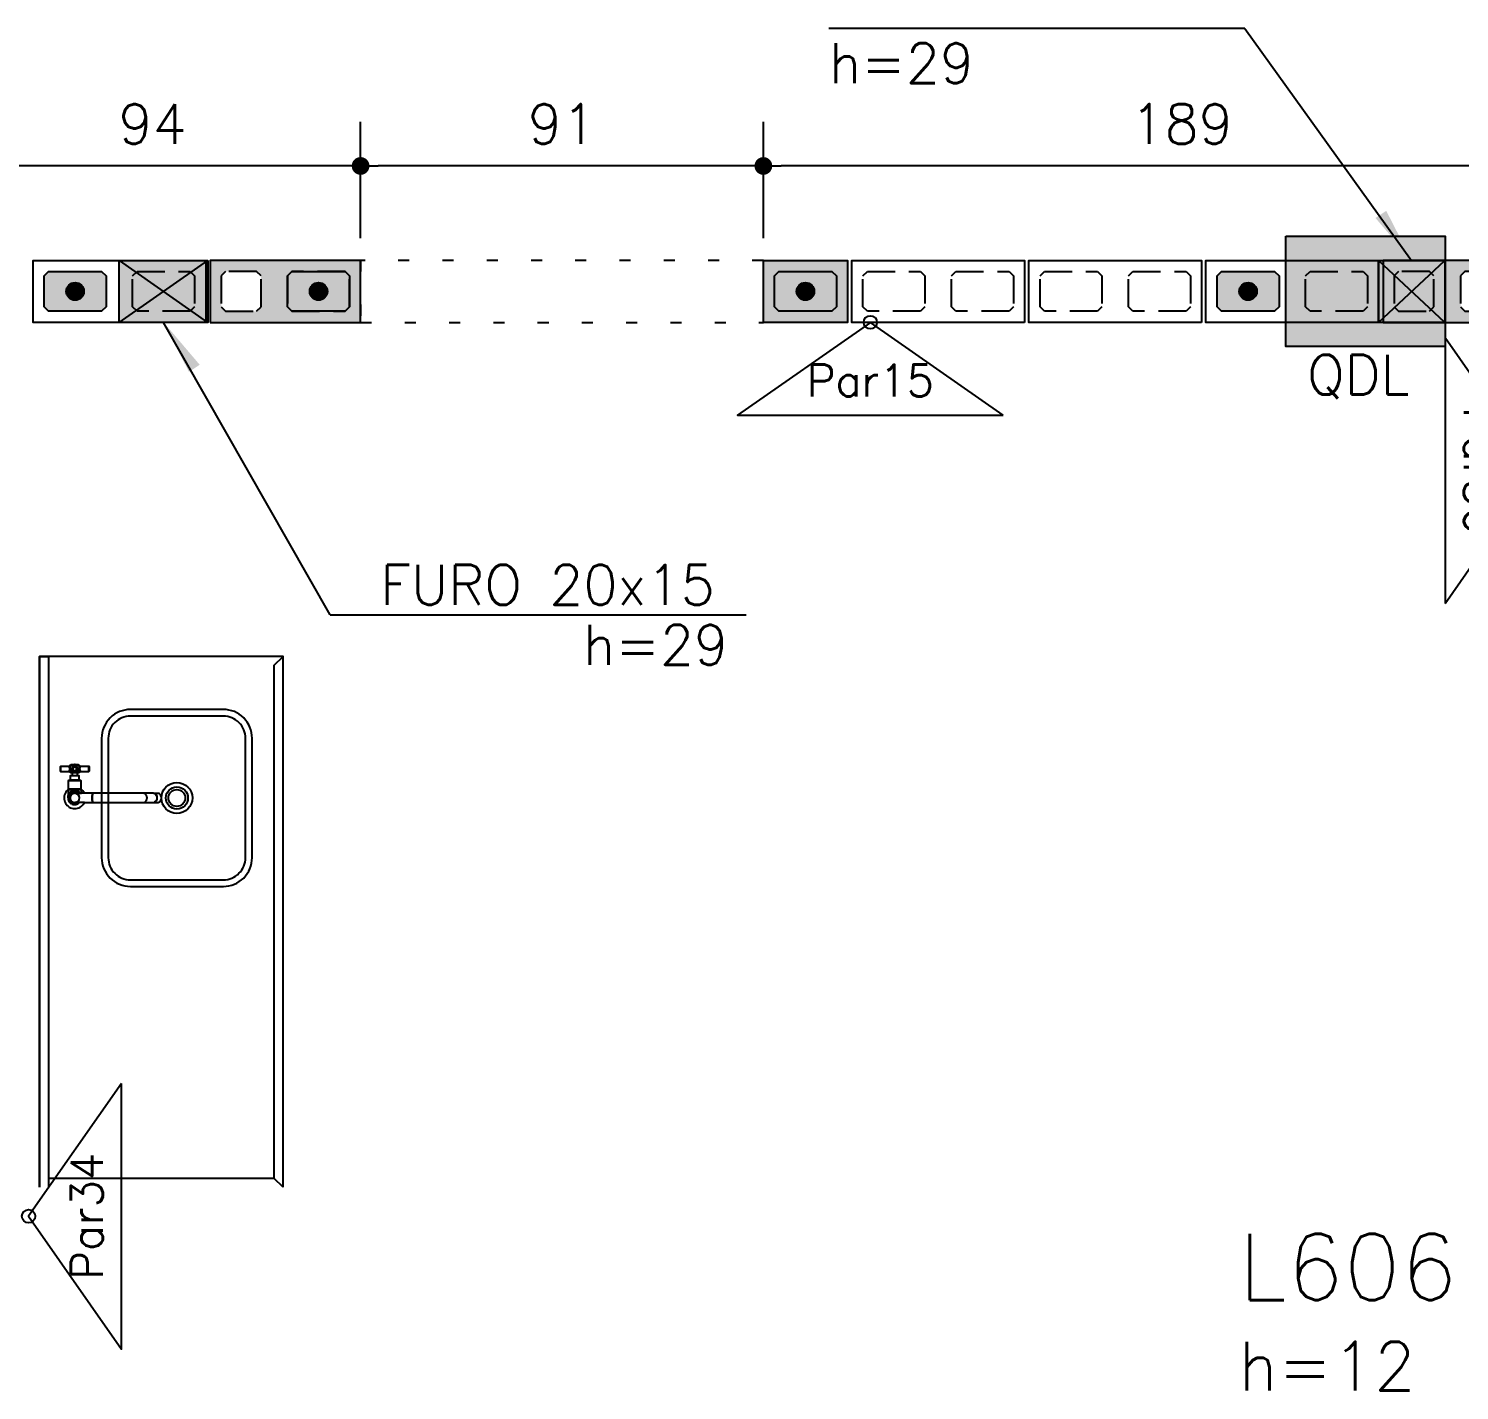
# Model space of a CAD drawing. Extents: x -14651 to 3496, y -4567 to 1191.
# Drawn here: x 1483.5 to 1806.8, y 80 to 387.8 of the extents above; entities that cross this region are included whole.
import ezdxf
from ezdxf.enums import TextEntityAlignment as Align

# ---------------------------------------------------------------- set-up
doc = ezdxf.new("R2010")
doc.units = 0
doc.header["$LTSCALE"] = 25
doc.linetypes.add('DASHED2', pattern=[0.375, 0.25, -0.125])
doc.linetypes.add('ESTILO_TQS_0002', pattern=[0.4, 0.1, -0.3])
for name, color, linetype in [('213', 252, 'Continuous'), ('241', 2, 'Continuous'), ('247', 50, 'Continuous'), ('248', 100, 'Continuous'), ('ABERTURAS', 53, 'Continuous'), ('ALVENARIA NÃO ESTRUTURAL', 242, 'Continuous'), ('Arranque', 14, 'Continuous'), ('COTA', 1, 'Continuous'), ('FERRO', 5, 'Continuous'), ('H2', 252, 'Continuous'), ('L-D', 2, 'Continuous'), ('L-N', 4, 'Continuous'), ('Linha_fina', 1, 'Continuous'), ('Pena_2', 2, 'Continuous'), ('PORTA', 3, 'ESTILO_TQS_0002'), ('PROJ', 252, 'Continuous'), ('T1', 2, 'Continuous'), ('TJANELA', 2, 'Continuous'), ('VIGA', 3, 'Continuous')]:
    doc.layers.add(name, color=color, linetype=linetype)
doc.styles.add('COTA', font='romans.shx')
doc.styles.get("Standard").update_dxf_attribs({"font": 'romans.shx'})
doc.styles.add('Texto1', font='romans.shx', dxfattribs={"height": 9})
doc.dimstyles.new('forma', dxfattribs={"dimscale": 5, "dimtxt": 1.8, "dimasz": 0.8, "dimexe": 2, "dimexo": 1, "dimgap": 1, "dimtad": 1, "dimdec": 1, "dimzin": 9, "dimtxsty": 'COTA', "dimblk1": 'DOT', "dimblk2": 'DOT', "dimsah": 1, "dimcen": 0, "dimdle": 1, "dimclrd": 256, "dimclre": 256, "dimclrt": 2, "dimadec": 0, "dimazin": 0, "dimtfac": 1, "dimtdec": 0, "dimtmove": 0, "dimatfit": 3, "dimfxl": 1, "dimtolj": 1, "dimtzin": 0, "dimarcsym": 0})

# ---------------------------------------------------------------- blocks, each defined once
blk = doc.blocks.new('P3515')
at = {"layer": '248'}
h = blk.add_hatch(color=100, dxfattribs=at)
h.paths.add_polyline_path([(17, 7), (-17, 7), (-17, -7), (17, -7)])
h.paths.add_polyline_path([(-5.5, -3.5), (-6.5, -4.5), (-13.5, -4.5), (-14.5, -3.5), (-14.5, 3.5), (-13.5, 4.5), (-6.5, 4.5), (-5.5, 3.5)], flags=16)
h.paths.add_polyline_path([(0.5, 3.5), (1.5, 4.5), (13.5, 4.5), (14.5, 3.5), (14.5, -3.5), (13.5, -4.5), (1.5, -4.5), (0.5, -3.5)], flags=16)
blk.add_lwpolyline([(-17, -7), (17, -7), (17, 7), (-17, 7), (-17, -7)])
at = {"color": 1, "linetype": 'DASHED2'}
for points in [[(-14.5, -3.5), (-13.5, -4.5), (-6.5, -4.5), (-5.5, -3.5), (-5.5, 3.5), (-6.5, 4.5), (-13.5, 4.5), (-14.5, 3.5), (-14.5, -3.5)], [(0.5, -3.5), (1.5, -4.5), (13.5, -4.5), (14.5, -3.5), (14.5, 3.5), (13.5, 4.5), (1.5, 4.5), (0.5, 3.5), (0.5, -3.5)]]:
    blk.add_lwpolyline(points, dxfattribs=at)
blk = doc.blocks.new('P4015', base_point=(5842102.11612, -8124149.02973))
blk.add_lwpolyline([(5842082.61612, -8124156.02973), (5842121.61612, -8124156.02973), (5842121.61612, -8124142.02973), (5842082.61612, -8124142.02973), (5842082.61612, -8124156.02973)])
at = {"color": 1, "linetype": 'DASHED2'}
for points in [[(5842085.11612, -8124152.52973), (5842086.11612, -8124153.52973), (5842098.11612, -8124153.52973), (5842099.11612, -8124152.52973), (5842099.11612, -8124145.52973), (5842098.11612, -8124144.52973), (5842086.11612, -8124144.52973), (5842085.11612, -8124145.52973), (5842085.11612, -8124152.52973)], [(5842105.11612, -8124152.52973), (5842106.11612, -8124153.52973), (5842118.11612, -8124153.52973), (5842119.11612, -8124152.52973), (5842119.11612, -8124145.52973), (5842118.11612, -8124144.52973), (5842106.11612, -8124144.52973), (5842105.11612, -8124145.52973), (5842105.11612, -8124152.52973)]]:
    blk.add_lwpolyline(points, dxfattribs=at)
blk = doc.blocks.new('P2015')
at = {"layer": '247'}
h = blk.add_hatch(color=50, dxfattribs=at)
h.paths.add_polyline_path([(9.5, 7), (-9.5, 7), (-9.5, -7), (9.5, -7)])
h.paths.add_polyline_path([(6, -4.5), (-6, -4.5), (-7, -3.5), (-7, 3.5), (-6, 4.5), (6, 4.5), (7, 3.5), (7, -3.5)], flags=16)
blk.add_lwpolyline([(-9.5, -7), (9.5, -7), (9.5, 7), (-9.5, 7), (-9.5, -7)])
at = {"color": 1, "linetype": 'DASHED2'}
blk.add_lwpolyline([(-7, -3.5), (-6, -4.5), (6, -4.5), (7, -3.5), (7, 3.5), (6, 4.5), (-6, 4.5), (-7, 3.5), (-7, -3.5)], dxfattribs=at)
blk = doc.blocks.new('GR-1409')
at = {"layer": '213'}
h = blk.add_hatch(color=256, dxfattribs=at)
h.paths.add_polyline_path([(-6, 4.5), (-7, 3.5), (-7, -3.5), (-6, -4.5), (6, -4.5), (7, -3.5), (7, 3.5), (6, 4.5)])
h.paths.add_polyline_path([(-2, 0, 1), (2, 0, 1)], flags=16)
at = {"layer": 'Arranque'}
blk.add_hatch(color=256, dxfattribs=at).paths.add_polyline_path([(-2, 0, 1), (2, 0, 1)])
at = {"layer": '213'}
blk.add_lwpolyline([(-7, 3.5), (-6, 4.5), (6, 4.5), (7, 3.5), (7, -3.5), (6, -4.5), (-6, -4.5), (-7, -3.5), (-7, 3.5)], dxfattribs=at)
at = {"layer": 'FERRO', "linetype": 'Continuous'}
blk.add_circle((0, 0), 2, dxfattribs=at)
blk = doc.blocks.new('A$C8e916747')
at = {"layer": 'PROJ'}
for p, q in [((1655.54, -968.55), (1655.54, -969.65)), ((1659.92, -968.4), (1657.57, -968.4)), ((1657.59, -969.7), (1658.52, -969.7)), ((1659.6, -968.2), (1657.89, -968.2)), ((1658.97, -969.7), (1659.9, -969.7)), ((1661.95, -969.65), (1661.95, -968.55)), ((1660.22, -971.79), (1657.27, -971.79)), ((1657.74, -971.59), (1659.75, -971.59)), ((1659.1, -971.65), (1658.81, -971.65)), ((1660.25, -973.79), (1657.24, -973.79)), ((1657.24, -973.79), (1657.24, -975.59)), ((1657.24, -975.59), (1657.24, -975.59)), ((1657.54, -973.69), (1657.54, -973.79)), ((1658.75, -974.59), (1658.77, -974.59)), ((1658.77, -974.59), (1658.82, -974.6)), ((1659.95, -973.79), (1659.95, -973.69)), ((1660.25, -974.59), (1660.25, -973.79)), ((1658.78, -976.69), (1658.75, -976.69)), ((1658.82, -976.69), (1658.78, -976.69))]:
    blk.add_line(p, q, dxfattribs=at)
for points in [[(1705.81, -1063.65), (1705.81, -943.65), (1650.81, -943.65), (1650.81, -1063.65)], [(1650.81, -1063.65), (1650.81, -943.65), (1652.81, -943.65), (1652.81, -1063.65)], [(1705.81, -1063.65), (1703.81, -1061.65), (1703.81, -945.65), (1705.81, -943.65)], [(1657.89, -968.3), (1659.6, -968.3)], [(1659.85, -971.69), (1657.64, -971.69)], [(1658.13, -969.9), (1659.36, -969.9)], [(1659.36, -970.68), (1658.13, -970.68)], [(1660.15, -973.69), (1657.34, -973.69)], [(1660.91, -974.59), (1658.81, -974.59), (1658.74, -974.59), (1658.67, -974.6), (1658.61, -974.6), (1658.56, -974.61), (1658.54, -974.62), (1658.51, -974.62), (1658.49, -974.63), (1658.48, -974.63), (1658.46, -974.63), (1658.45, -974.64), (1658.44, -974.64), (1658.42, -974.65), (1658.4, -974.65), (1658.38, -974.66), (1658.36, -974.67), (1658.35, -974.67), (1658.33, -974.68), (1658.31, -974.69), (1658.28, -974.7), (1658.25, -974.72), (1658.22, -974.74), (1658.19, -974.76), (1658.15, -974.78), (1658.1, -974.82), (1658.05, -974.86), (1657.99, -974.91), (1657.95, -974.97), (1657.9, -975.03), (1657.86, -975.09), (1657.82, -975.15), (1657.79, -975.22), (1657.76, -975.29), (1657.74, -975.37), (1657.72, -975.44), (1657.71, -975.52), (1657.7, -975.59), (1657.7, -975.67), (1657.71, -975.75), (1657.72, -975.82), (1657.73, -975.9), (1657.75, -975.97), (1657.78, -976.04), (1657.81, -976.11), (1657.85, -976.18), (1657.89, -976.24), (1657.93, -976.3), (1657.98, -976.36), (1658.02, -976.4), (1658.06, -976.43), (1658.08, -976.45), (1658.09, -976.46), (1658.11, -976.47), (1658.13, -976.49), (1658.15, -976.5), (1658.17, -976.52), (1658.19, -976.53), (1658.21, -976.54), (1658.24, -976.56), (1658.27, -976.57), (1658.3, -976.59), (1658.34, -976.6), (1658.42, -976.63), (1658.51, -976.66), (1658.6, -976.68), (1658.71, -976.69), (1658.81, -976.69)], [(1676.73, -974.66), (1676.87, -974.73), (1677, -974.84), (1677.11, -974.97), (1677.2, -975.12), (1677.27, -975.28), (1677.31, -975.46), (1677.32, -975.64), (1677.31, -975.82), (1677.27, -976), (1677.2, -976.17), (1677.11, -976.32), (1677, -976.45), (1676.87, -976.55), (1676.73, -976.63), (1676.72, -976.63)], [(1660.91, -976.69), (1658.78, -976.69)], [(1703.81, -1061.65), (1652.81, -1061.65), (1652.81, -1063.65)]]:
    blk.add_lwpolyline(points, dxfattribs=at)
for points in [[(1692.31, -955.65), (1671.31, -955.65, 0.414214), (1664.81, -962.15), (1664.81, -989.15, 0.414214), (1671.31, -995.65), (1692.31, -995.65, 0.414214), (1698.81, -989.15), (1698.81, -962.15, 0.414214)], [(1692.31, -957.15), (1671.31, -957.15, 0.414214), (1666.31, -962.15), (1666.31, -989.15, 0.414214), (1671.31, -994.15), (1692.31, -994.15, 0.414214), (1697.31, -989.15), (1697.31, -962.15, 0.414214)], [(1657.57, -969.73, -0.023181), (1657.59, -969.7), (1658.52, -969.7), (1658.57, -969.71), (1658.64, -969.73), (1658.73, -969.73), (1658.82, -969.73), (1658.91, -969.72), (1658.97, -969.7), (1659.9, -969.7, -0.022959), (1659.92, -969.73, -0.366689), (1659.72, -969.9), (1659.36, -969.9), (1658.13, -969.9), (1657.77, -969.9, -0.366483)], [(1658.15, -969.03), (1658.14, -969.12), (1658.15, -969.19), (1658.16, -969.27), (1658.18, -969.32), (1658.2, -969.37), (1658.22, -969.42), (1658.25, -969.47), (1658.28, -969.51), (1658.31, -969.55), (1658.37, -969.61), (1658.43, -969.66), (1658.48, -969.68), (1658.52, -969.7), (1658.53, -969.66), (1658.54, -969.61, 0.192103), (1658.95, -969.61), (1658.96, -969.65), (1658.97, -969.7), (1659.02, -969.68), (1659.07, -969.65), (1659.11, -969.62), (1659.15, -969.58), (1659.18, -969.54), (1659.23, -969.49), (1659.28, -969.4), (1659.31, -969.31), (1659.33, -969.25), (1659.34, -969.2), (1659.34, -969.15), (1659.35, -969.1), (1659.34, -969.03), (1659.33, -968.95), (1659.31, -968.88), (1659.29, -968.83), (1659.27, -968.78), (1659.24, -968.73), (1659.21, -968.68), (1659.16, -968.63), (1659.09, -968.56), (1659.01, -968.51), (1658.92, -968.48), (1658.84, -968.46), (1658.78, -968.45), (1658.72, -968.45), (1658.66, -968.45), (1658.61, -968.47), (1658.55, -968.48), (1658.48, -968.51), (1658.42, -968.55), (1658.38, -968.58), (1658.34, -968.62), (1658.31, -968.65), (1658.28, -968.69), (1658.23, -968.75), (1658.19, -968.84), (1658.16, -968.93)], [(1658.97, -969.6), (1658.96, -969.61, 0.017847), (1659, -969.59), (1658.99, -969.59, 0.017789), (1659.03, -969.57), (1659.02, -969.58, 0.021587), (1659.06, -969.55), (1659.05, -969.56, 0.027178), (1659.1, -969.52), (1659.09, -969.53, 0.016694), (1659.12, -969.51), (1659.12, -969.51, 0.029524), (1659.16, -969.46), (1659.15, -969.47, 0.024437), (1659.19, -969.43), (1659.18, -969.44, 0.02481), (1659.21, -969.39), (1659.21, -969.4, 0.023752), (1659.23, -969.35), (1659.23, -969.36, 0.022023), (1659.25, -969.32), (1659.25, -969.33, 0.022441), (1659.27, -969.28), (1659.26, -969.29, 0.022868), (1659.28, -969.24), (1659.27, -969.25, 0.020181), (1659.29, -969.21), (1659.28, -969.22, 0.015814), (1659.29, -969.18), (1659.29, -969.19, 0.015915), (1659.29, -969.16), (1659.29, -969.16, 0.025741), (1659.3, -969.11), (1659.3, -969.11, 0.018498), (1659.3, -969.07), (1659.3, -969.08, 0.017313), (1659.29, -969.04), (1659.29, -969.05, 0.018157), (1659.29, -969.01), (1659.29, -969.01, 0.018149), (1659.28, -968.98), (1659.28, -968.98, 0.018439), (1659.27, -968.94), (1659.28, -968.95, 0.018647), (1659.26, -968.91), (1659.27, -968.92, 0.018581), (1659.25, -968.88), (1659.26, -968.89, 0.021766), (1659.24, -968.85), (1659.24, -968.86, 0.026407), (1659.21, -968.81), (1659.22, -968.82, 0.026609), (1659.19, -968.77), (1659.19, -968.78, 0.026914), (1659.16, -968.73), (1659.16, -968.74, 0.025672), (1659.12, -968.7), (1659.13, -968.71, 0.023779), (1659.09, -968.67), (1659.1, -968.68, 0.024124), (1659.06, -968.65), (1659.07, -968.65, 0.024539), (1659.02, -968.62), (1659.03, -968.63, 0.024082), (1658.98, -968.6), (1658.99, -968.61, 0.023177), (1658.95, -968.59), (1658.96, -968.59, 0.023669), (1658.91, -968.57), (1658.92, -968.58, 0.024126), (1658.87, -968.56), (1658.88, -968.56, 0.020906), (1658.83, -968.56), (1658.84, -968.56, 0.015716), (1658.8, -968.55), (1658.81, -968.55, 0.01579), (1658.78, -968.55), (1658.78, -968.55, 0.016075), (1658.75, -968.55), (1658.76, -968.55, 0.016281), (1658.72, -968.55), (1658.73, -968.55, 0.016316), (1658.69, -968.55), (1658.7, -968.55, 0.01533), (1658.66, -968.55), (1658.67, -968.55, 0.013711), (1658.64, -968.56), (1658.65, -968.56, 0.013749), (1658.62, -968.56), (1658.62, -968.56, 0.013768), (1658.59, -968.57), (1658.6, -968.57, 0.015624), (1658.57, -968.58), (1658.57, -968.58, 0.018303), (1658.54, -968.59), (1658.54, -968.59, 0.018249), (1658.51, -968.6), (1658.51, -968.6, 0.018455), (1658.48, -968.62), (1658.49, -968.61, 0.018647), (1658.45, -968.63), (1658.46, -968.63, 0.018591), (1658.42, -968.65), (1658.43, -968.65, 0.021186), (1658.39, -968.68), (1658.4, -968.67, 0.025016), (1658.36, -968.71), (1658.37, -968.7, 0.025258), (1658.33, -968.74), (1658.34, -968.73, 0.025603), (1658.3, -968.77), (1658.31, -968.76, 0.024312), (1658.28, -968.81), (1658.28, -968.8, 0.022281), (1658.26, -968.84), (1658.26, -968.83, 0.022662), (1658.24, -968.88), (1658.24, -968.87, 0.023081), (1658.23, -968.92), (1658.23, -968.91, 0.023127), (1658.21, -968.95), (1658.22, -968.95, 0.022918), (1658.2, -968.99), (1658.21, -968.98, 0.020264), (1658.2, -969.03), (1658.2, -969.02, 0.015918), (1658.2, -969.06), (1658.2, -969.05, 0.015999), (1658.19, -969.08), (1658.19, -969.08, 0.556946)], [(1658.29, -969.1, 1), (1659.2, -969.1, 1)], [(1657.54, -973.69), (1657.54, -973.79), (1657.24, -973.79), (1657.24, -975.61), (1657.24, -975.59), (1657.25, -975.59), (1657.25, -975.76), (1657.29, -976), (1657.36, -976.24), (1657.48, -976.45), (1657.63, -976.65), (1657.81, -976.82), (1657.96, -976.92), (1658.18, -977.03), (1658.41, -977.11), (1658.65, -977.14), (1658.75, -977.15), (1658.99, -977.13), (1659.23, -977.07), (1659.45, -976.97), (1659.53, -976.92), (1659.73, -976.78), (1659.82, -976.69), (1658.8, -976.69), (1658.79, -976.69, 0.956818), (1658.79, -974.59), (1658.81, -974.59, 0.005512), (1658.78, -974.59), (1658.81, -974.59), (1660.25, -974.59), (1660.25, -973.79), (1659.95, -973.79), (1659.95, -973.69)]]:
    blk.add_lwpolyline(points, format="xyb", close=True, dxfattribs=at)
for points in [[(1657.5, -968.6), (1657.51, -968.61), (1657.52, -968.63), (1657.53, -968.66), (1657.54, -968.69), (1657.56, -968.72), (1657.57, -968.75), (1657.59, -968.79), (1657.6, -968.83), (1657.61, -968.86), (1657.62, -968.88), (1657.62, -968.91), (1657.63, -968.93), (1657.63, -968.96), (1657.64, -968.99), (1657.64, -969.02), (1657.64, -969.05), (1657.65, -969.07), (1657.65, -969.1), (1657.65, -969.13), (1657.64, -969.16), (1657.64, -969.18), (1657.64, -969.22), (1657.63, -969.26), (1657.62, -969.3), (1657.61, -969.34), (1657.6, -969.37), (1657.59, -969.41), (1657.57, -969.44), (1657.56, -969.48), (1657.54, -969.51), (1657.53, -969.54), (1657.52, -969.56), (1657.51, -969.58), (1657.5, -969.59), (1657.49, -969.61), (1657.5, -969.61), (1657.52, -969.61), (1657.54, -969.62), (1657.55, -969.63), (1657.56, -969.64), (1657.57, -969.65), (1657.58, -969.67), (1657.59, -969.68), (1657.59, -969.7), (1657.61, -969.65), (1657.63, -969.6), (1657.66, -969.52), (1657.68, -969.44), (1657.71, -969.36), (1657.72, -969.27), (1657.73, -969.17), (1657.73, -969.08), (1657.73, -969.01), (1657.72, -968.93), (1657.71, -968.88), (1657.7, -968.83), (1657.69, -968.78), (1657.68, -968.73), (1657.66, -968.67), (1657.63, -968.59), (1657.61, -968.54), (1657.59, -968.49), (1657.58, -968.47), (1657.58, -968.49), (1657.59, -968.5), (1657.6, -968.52), (1657.61, -968.55), (1657.62, -968.58), (1657.64, -968.61), (1657.65, -968.65), (1657.66, -968.68), (1657.68, -968.73), (1657.69, -968.78), (1657.7, -968.83), (1657.71, -968.88), (1657.72, -968.92), (1657.72, -968.95), (1657.73, -968.99), (1657.73, -969.02), (1657.73, -969.06), (1657.73, -969.1), (1657.73, -969.15), (1657.73, -969.2), (1657.72, -969.25), (1657.72, -969.29), (1657.71, -969.34), (1657.7, -969.38), (1657.69, -969.42), (1657.68, -969.46), (1657.67, -969.5), (1657.65, -969.54), (1657.64, -969.58), (1657.63, -969.62), (1657.62, -969.64), (1657.61, -969.66), (1657.6, -969.68), (1657.59, -969.7), (1657.58, -969.65), (1657.54, -969.62), (1657.49, -969.61), (1657.52, -969.57), (1657.54, -969.52), (1657.57, -969.46), (1657.59, -969.39), (1657.62, -969.32), (1657.63, -969.24), (1657.64, -969.17), (1657.65, -969.11), (1657.65, -969.06), (1657.64, -969), (1657.63, -968.94), (1657.61, -968.87), (1657.59, -968.81), (1657.56, -968.73), (1657.54, -968.67), (1657.51, -968.62)], [(1659.77, -968.93), (1659.76, -969), (1659.76, -969.05), (1659.76, -969.1), (1659.76, -969.17), (1659.77, -969.25), (1659.78, -969.32), (1659.79, -969.37), (1659.8, -969.42), (1659.82, -969.49), (1659.85, -969.57), (1659.87, -969.63), (1659.9, -969.69), (1659.91, -969.68), (1659.9, -969.7), (1659.89, -969.69), (1659.89, -969.68), (1659.88, -969.65), (1659.87, -969.62), (1659.85, -969.59), (1659.84, -969.56), (1659.83, -969.51), (1659.81, -969.47), (1659.8, -969.42), (1659.79, -969.37), (1659.78, -969.32), (1659.77, -969.27), (1659.77, -969.23), (1659.76, -969.19), (1659.76, -969.15), (1659.76, -969.1), (1659.76, -969.05), (1659.76, -969), (1659.77, -968.95), (1659.77, -968.91), (1659.78, -968.86), (1659.79, -968.82), (1659.8, -968.78), (1659.81, -968.73), (1659.82, -968.69), (1659.84, -968.66), (1659.85, -968.62), (1659.86, -968.58), (1659.88, -968.55), (1659.89, -968.53), (1659.89, -968.51), (1659.91, -968.48), (1659.92, -968.46), (1659.9, -968.5), (1659.88, -968.54), (1659.86, -968.6), (1659.83, -968.68), (1659.81, -968.76), (1659.79, -968.84)], [(1659.97, -969.56), (1659.96, -969.54), (1659.95, -969.51), (1659.94, -969.49), (1659.92, -969.45), (1659.9, -969.41), (1659.89, -969.37), (1659.88, -969.33), (1659.87, -969.3), (1659.86, -969.27), (1659.86, -969.24), (1659.85, -969.21), (1659.85, -969.18), (1659.85, -969.14), (1659.84, -969.12), (1659.84, -969.09), (1659.85, -969.06), (1659.85, -969.03), (1659.85, -969), (1659.85, -968.97), (1659.86, -968.94), (1659.87, -968.9), (1659.88, -968.86), (1659.89, -968.83), (1659.9, -968.79), (1659.92, -968.75), (1659.93, -968.72), (1659.94, -968.69), (1659.95, -968.69), (1659.96, -968.66), (1659.97, -968.63), (1659.98, -968.62), (1659.99, -968.6), (1660.01, -968.58), (1660.02, -968.56), (1660, -968.59), (1659.98, -968.63), (1659.95, -968.68), (1659.92, -968.74), (1659.9, -968.81), (1659.87, -968.88), (1659.86, -968.95), (1659.85, -969.02), (1659.84, -969.07), (1659.84, -969.13), (1659.85, -969.19), (1659.86, -969.25), (1659.87, -969.32), (1659.9, -969.39), (1659.93, -969.47), (1659.95, -969.53), (1659.98, -969.58), (1659.99, -969.6), (1659.99, -969.59)], [(1662.82, -974.68), (1662.79, -974.74), (1662.76, -974.82), (1662.74, -974.9), (1662.73, -974.95), (1662.72, -975.01), (1662.71, -975.08), (1662.7, -975.15), (1662.69, -975.22), (1662.68, -975.3), (1662.67, -975.38), (1662.67, -975.47), (1662.67, -975.56), (1662.67, -975.64), (1662.67, -975.73), (1662.67, -975.82), (1662.67, -975.9), (1662.68, -975.98), (1662.69, -976.06), (1662.7, -976.14), (1662.71, -976.21), (1662.72, -976.27), (1662.73, -976.33), (1662.74, -976.39), (1662.76, -976.46), (1662.79, -976.54), (1662.82, -976.6), (1662.85, -976.64), (1662.88, -976.68), (1662.9, -976.69), (1662.88, -976.68), (1662.87, -976.67), (1662.85, -976.65), (1662.84, -976.63), (1662.82, -976.61), (1662.81, -976.59), (1662.8, -976.56), (1662.78, -976.52), (1662.77, -976.48), (1662.76, -976.44), (1662.74, -976.39), (1662.73, -976.33), (1662.72, -976.27), (1662.71, -976.21), (1662.7, -976.14), (1662.69, -976.06), (1662.68, -975.98), (1662.67, -975.9), (1662.67, -975.82), (1662.67, -975.73), (1662.67, -975.64), (1662.67, -975.56), (1662.67, -975.47), (1662.67, -975.38), (1662.68, -975.3), (1662.69, -975.22), (1662.7, -975.15), (1662.71, -975.08), (1662.72, -975.01), (1662.73, -974.95), (1662.74, -974.9), (1662.76, -974.85), (1662.77, -974.8), (1662.78, -974.76), (1662.8, -974.73), (1662.81, -974.7), (1662.82, -974.67), (1662.84, -974.65), (1662.85, -974.63), (1662.87, -974.62), (1662.9, -974.6), (1662.91, -974.59), (1662.88, -974.6), (1662.85, -974.64)]]:
    blk.add_lwpolyline(points, close=True, dxfattribs=at)
blk.add_polyline3d([(1677.44, -974.61, 0), (1676.57, -974.61, 0), (1676.42, -974.59, 0), (1674.16, -974.59, 0), (1660.91, -974.59, 0), (1660.76, -974.32, 0), (1660.57, -974.07, 0), (1660.35, -973.85, 0), (1660.15, -973.69, 0), (1660.22, -973.69, 0), (1660.22, -971.79, 0), (1660.12, -971.69, 0), (1659.85, -971.69, 0), (1659.75, -971.59, 0), (1659.75, -970.68, 0), (1659.36, -970.68, 0), (1659.36, -969.9, 0), (1659.72, -969.9, 0), (1659.92, -969.73, 0), (1660.02, -969.65, 0), (1661.95, -969.65, 0), (1662.05, -969.55, 0), (1662.05, -968.65, 0), (1661.95, -968.55, 0), (1660.02, -968.55, 0), (1659.92, -968.45, 0), (1659.92, -968.4, 0), (1659.82, -968.3, 0), (1659.6, -968.3, 0), (1659.6, -968.2, 0), (1658.83, -968.12, 0), (1658.66, -968.12, 0), (1657.89, -968.2, 0), (1657.89, -968.3, 0), (1657.67, -968.3, 0), (1657.57, -968.4, 0), (1657.57, -968.45, 0), (1657.47, -968.55, 0), (1655.54, -968.55, 0), (1655.44, -968.65, 0), (1655.44, -969.55, 0), (1655.54, -969.65, 0), (1657.47, -969.65, 0), (1657.57, -969.73, 0), (1657.77, -969.9, 0), (1658.13, -969.9, 0), (1658.13, -970.68, 0), (1657.74, -970.68, 0), (1657.74, -971.59, 0), (1657.64, -971.69, 0), (1657.37, -971.69, 0), (1657.27, -971.79, 0), (1657.27, -973.69, 0), (1657.34, -973.69, 0), (1657.1, -973.89, 0), (1656.89, -974.12, 0), (1656.7, -974.37, 0), (1656.56, -974.64, 0), (1656.45, -974.93, 0), (1656.38, -975.23, 0), (1656.34, -975.54, 0), (1656.34, -975.64, 0), (1656.36, -975.95, 0), (1656.42, -976.26, 0), (1656.52, -976.55, 0), (1656.65, -976.83, 0), (1656.82, -977.09, 0), (1657.03, -977.32, 0), (1657.26, -977.53, 0), (1657.51, -977.71, 0), (1657.79, -977.85, 0), (1658.08, -977.95, 0), (1658.38, -978.02, 0), (1658.69, -978.05, 0), (1658.75, -978.05, 0), (1659.05, -978.03, 0), (1659.36, -977.97, 0), (1659.65, -977.87, 0), (1659.93, -977.73, 0), (1660.19, -977.56, 0), (1660.43, -977.36, 0), (1660.63, -977.13, 0), (1660.81, -976.88, 0), (1660.91, -976.69, 0), (1674.16, -976.69, 0), (1676.42, -976.69, 0), (1676.57, -976.68, 0), (1677.44, -976.68, 0), (1677.6, -976.66, 0), (1677.75, -976.61, 0), (1677.89, -976.54, 0), (1678.02, -976.44, 0), (1678.13, -976.31, 0), (1678.22, -976.16, 0), (1678.28, -976, 0), (1678.32, -975.82, 0), (1678.34, -975.64, 0), (1678.32, -975.46, 0), (1678.28, -975.29, 0), (1678.22, -975.13, 0), (1678.13, -974.98, 0), (1678.02, -974.85, 0), (1677.89, -974.75, 0), (1677.75, -974.67, 0), (1677.6, -974.62, 0), (1677.44, -974.61, 0)], close=True, dxfattribs=at)
for points in [[(1657.49, -969.61, 0), (1657.5, -969.59, 0), (1657.51, -969.58, 0), (1657.52, -969.56, 0), (1657.53, -969.54, 0), (1657.54, -969.51, 0), (1657.56, -969.48, 0), (1657.57, -969.44, 0), (1657.59, -969.41, 0), (1657.6, -969.37, 0), (1657.61, -969.34, 0), (1657.62, -969.3, 0), (1657.63, -969.26, 0), (1657.64, -969.22, 0), (1657.64, -969.18, 0), (1657.64, -969.16, 0), (1657.65, -969.13, 0), (1657.65, -969.1, 0), (1657.65, -969.07, 0), (1657.64, -969.05, 0), (1657.64, -969.02, 0), (1657.64, -968.99, 0), (1657.63, -968.96, 0), (1657.63, -968.93, 0), (1657.62, -968.91, 0), (1657.62, -968.88, 0), (1657.61, -968.86, 0), (1657.6, -968.83, 0), (1657.59, -968.79, 0), (1657.57, -968.75, 0), (1657.56, -968.72, 0), (1657.54, -968.69, 0), (1657.53, -968.66, 0), (1657.52, -968.63, 0), (1657.51, -968.61, 0), (1657.5, -968.6, 0), (1657.49, -968.58, 0), (1657.48, -968.57, 0), (1657.47, -968.56, 0), (1657.47, -968.55, 0), (1657.47, -968.55, 0), (1657.47, -968.55, 0)], [(1657.59, -969.7, 0), (1657.59, -969.68, 0), (1657.58, -969.67, 0), (1657.57, -969.65, 0), (1657.56, -969.64, 0), (1657.55, -969.63, 0), (1657.54, -969.62, 0), (1657.52, -969.61, 0), (1657.5, -969.61, 0), (1657.49, -969.61, 0)], [(1657.57, -968.45, 0), (1657.57, -968.45, 0), (1657.57, -968.45, 0), (1657.57, -968.46, 0), (1657.58, -968.47, 0), (1657.58, -968.49, 0), (1657.59, -968.5, 0), (1657.6, -968.52, 0), (1657.61, -968.55, 0), (1657.62, -968.58, 0), (1657.64, -968.61, 0), (1657.65, -968.65, 0), (1657.66, -968.68, 0), (1657.68, -968.73, 0), (1657.69, -968.78, 0), (1657.7, -968.83, 0), (1657.71, -968.88, 0), (1657.72, -968.92, 0), (1657.72, -968.95, 0), (1657.73, -968.99, 0), (1657.73, -969.02, 0), (1657.73, -969.06, 0), (1657.73, -969.1, 0), (1657.73, -969.15, 0), (1657.73, -969.2, 0), (1657.72, -969.25, 0), (1657.72, -969.29, 0), (1657.71, -969.34, 0), (1657.7, -969.38, 0), (1657.69, -969.42, 0), (1657.68, -969.46, 0), (1657.67, -969.5, 0), (1657.65, -969.54, 0), (1657.64, -969.58, 0), (1657.63, -969.62, 0), (1657.62, -969.64, 0), (1657.61, -969.66, 0), (1657.6, -969.68, 0), (1657.59, -969.7, 0)], [(1658.52, -969.7, 0), (1658.49, -969.69, 0), (1658.47, -969.68, 0), (1658.45, -969.66, 0), (1658.43, -969.65, 0), (1658.39, -969.62, 0), (1658.35, -969.59, 0), (1658.31, -969.55, 0), (1658.28, -969.51, 0), (1658.25, -969.47, 0), (1658.22, -969.42, 0), (1658.2, -969.37, 0), (1658.18, -969.32, 0), (1658.17, -969.28, 0), (1658.16, -969.25, 0), (1658.15, -969.21, 0), (1658.15, -969.17, 0), (1658.15, -969.14, 0), (1658.15, -969.1, 0), (1658.15, -969.05, 0), (1658.15, -969, 0), (1658.16, -968.95, 0), (1658.17, -968.91, 0), (1658.19, -968.86, 0), (1658.2, -968.82, 0), (1658.22, -968.78, 0), (1658.25, -968.74, 0), (1658.28, -968.69, 0), (1658.31, -968.65, 0), (1658.34, -968.62, 0), (1658.38, -968.58, 0), (1658.41, -968.56, 0), (1658.44, -968.54, 0), (1658.47, -968.52, 0), (1658.5, -968.51, 0), (1658.53, -968.49, 0), (1658.57, -968.48, 0), (1658.59, -968.47, 0), (1658.62, -968.46, 0), (1658.64, -968.46, 0), (1658.67, -968.45, 0), (1658.7, -968.45, 0), (1658.73, -968.45, 0), (1658.76, -968.45, 0), (1658.79, -968.45, 0), (1658.82, -968.45, 0), (1658.85, -968.46, 0), (1658.9, -968.47, 0), (1658.94, -968.48, 0), (1658.98, -968.5, 0), (1659.03, -968.52, 0), (1659.07, -968.55, 0), (1659.1, -968.58, 0), (1659.14, -968.61, 0), (1659.17, -968.64, 0), (1659.21, -968.68, 0), (1659.24, -968.73, 0), (1659.27, -968.78, 0), (1659.29, -968.83, 0), (1659.31, -968.88, 0), (1659.33, -968.93, 0), (1659.33, -968.97, 0), (1659.34, -969.01, 0), (1659.34, -969.05, 0), (1659.35, -969.1, 0), (1659.34, -969.15, 0), (1659.34, -969.2, 0), (1659.33, -969.25, 0), (1659.32, -969.29, 0), (1659.3, -969.34, 0), (1659.29, -969.38, 0), (1659.27, -969.42, 0), (1659.24, -969.46, 0), (1659.22, -969.5, 0), (1659.18, -969.54, 0), (1659.15, -969.58, 0), (1659.11, -969.62, 0), (1659.07, -969.65, 0), (1659.04, -969.67, 0), (1659.01, -969.68, 0), (1658.97, -969.7, 0)], [(1659.3, -969.1, 0), (1659.3, -969.08, 0), (1659.29, -969.05, 0), (1659.29, -969.02, 0), (1659.29, -968.99, 0), (1659.28, -968.96, 0), (1659.27, -968.93, 0), (1659.26, -968.9, 0), (1659.25, -968.87, 0), (1659.22, -968.83, 0), (1659.2, -968.79, 0), (1659.17, -968.75, 0), (1659.14, -968.71, 0), (1659.11, -968.68, 0), (1659.08, -968.66, 0), (1659.04, -968.63, 0), (1659, -968.61, 0), (1658.97, -968.59, 0), (1658.93, -968.58, 0), (1658.89, -968.57, 0), (1658.85, -968.56, 0), (1658.82, -968.55, 0), (1658.79, -968.55, 0), (1658.76, -968.55, 0), (1658.73, -968.55, 0), (1658.71, -968.55, 0), (1658.68, -968.55, 0), (1658.65, -968.56, 0), (1658.63, -968.56, 0), (1658.61, -968.57, 0), (1658.58, -968.57, 0), (1658.55, -968.58, 0), (1658.52, -968.6, 0), (1658.49, -968.61, 0), (1658.46, -968.63, 0), (1658.44, -968.64, 0), (1658.41, -968.66, 0), (1658.38, -968.69, 0), (1658.34, -968.72, 0), (1658.31, -968.76, 0), (1658.29, -968.79, 0), (1658.27, -968.82, 0), (1658.25, -968.86, 0), (1658.23, -968.9, 0), (1658.22, -968.94, 0), (1658.21, -968.97, 0), (1658.2, -969.01, 0), (1658.2, -969.04, 0), (1658.19, -969.07, 0), (1658.19, -969.1, 0), (1658.19, -969.1, 0)], [(1658.53, -969.61, 0), (1658.54, -969.61, 0), (1658.54, -969.62, 0), (1658.54, -969.62, 0), (1658.54, -969.63, 0), (1658.53, -969.65, 0), (1658.53, -969.66, 0), (1658.53, -969.68, 0), (1658.52, -969.69, 0), (1658.52, -969.7, 0)], [(1658.97, -969.7, 0), (1658.93, -969.71, 0), (1658.89, -969.72, 0), (1658.85, -969.73, 0), (1658.8, -969.73, 0), (1658.76, -969.73, 0), (1658.71, -969.73, 0), (1658.66, -969.73, 0), (1658.62, -969.72, 0), (1658.57, -969.71, 0), (1658.52, -969.7, 0)], [(1658.97, -969.7, 0), (1658.97, -969.68, 0), (1658.96, -969.67, 0), (1658.96, -969.65, 0), (1658.96, -969.64, 0), (1658.95, -969.63, 0), (1658.95, -969.62, 0), (1658.95, -969.61, 0), (1658.95, -969.61, 0), (1658.96, -969.61, 0)], [(1658.96, -969.61, 0), (1658.98, -969.6, 0), (1659.01, -969.58, 0), (1659.04, -969.57, 0), (1659.08, -969.54, 0), (1659.12, -969.51, 0), (1659.12, -969.51, 0), (1659.15, -969.48, 0), (1659.18, -969.44, 0), (1659.2, -969.41, 0), (1659.22, -969.37, 0), (1659.24, -969.34, 0), (1659.26, -969.3, 0), (1659.27, -969.26, 0), (1659.28, -969.22, 0), (1659.29, -969.2, 0), (1659.29, -969.17, 0), (1659.29, -969.14, 0), (1659.3, -969.11, 0), (1659.3, -969.1, 0)], [(1659.9, -969.7, 0), (1659.89, -969.69, 0), (1659.89, -969.68, 0), (1659.88, -969.65, 0), (1659.87, -969.62, 0), (1659.85, -969.59, 0), (1659.84, -969.56, 0), (1659.83, -969.51, 0), (1659.81, -969.47, 0), (1659.8, -969.42, 0), (1659.79, -969.37, 0), (1659.78, -969.32, 0), (1659.77, -969.27, 0), (1659.77, -969.23, 0), (1659.76, -969.19, 0), (1659.76, -969.15, 0), (1659.76, -969.1, 0), (1659.76, -969.05, 0), (1659.76, -969, 0), (1659.77, -968.95, 0), (1659.77, -968.91, 0), (1659.78, -968.86, 0), (1659.79, -968.82, 0), (1659.8, -968.78, 0), (1659.81, -968.73, 0), (1659.82, -968.69, 0), (1659.84, -968.66, 0), (1659.85, -968.62, 0), (1659.86, -968.58, 0), (1659.88, -968.55, 0), (1659.89, -968.53, 0), (1659.89, -968.51, 0), (1659.9, -968.5, 0), (1659.91, -968.48, 0), (1659.91, -968.47, 0), (1659.92, -968.46, 0), (1659.92, -968.46, 0), (1659.92, -968.45, 0), (1659.92, -968.45, 0), (1659.92, -968.45, 0)], [(1660.02, -968.55, 0), (1660.02, -968.55, 0), (1660.02, -968.55, 0), (1660.02, -968.56, 0), (1660.02, -968.56, 0), (1660.01, -968.57, 0), (1660, -968.58, 0), (1660, -968.59, 0), (1659.99, -968.6, 0), (1659.98, -968.62, 0), (1659.97, -968.63, 0), (1659.96, -968.66, 0), (1659.95, -968.69, 0), (1659.94, -968.69, 0), (1659.93, -968.72, 0), (1659.92, -968.75, 0), (1659.9, -968.79, 0), (1659.89, -968.83, 0), (1659.88, -968.86, 0), (1659.87, -968.9, 0), (1659.86, -968.94, 0), (1659.85, -968.97, 0), (1659.85, -969, 0), (1659.85, -969.03, 0), (1659.85, -969.06, 0), (1659.84, -969.09, 0), (1659.84, -969.12, 0), (1659.85, -969.14, 0), (1659.85, -969.18, 0), (1659.85, -969.21, 0), (1659.86, -969.24, 0), (1659.86, -969.27, 0), (1659.87, -969.3, 0), (1659.88, -969.33, 0), (1659.89, -969.37, 0), (1659.9, -969.41, 0), (1659.92, -969.45, 0), (1659.94, -969.49, 0), (1659.95, -969.51, 0), (1659.96, -969.54, 0), (1659.97, -969.56, 0), (1659.99, -969.59, 0), (1659.99, -969.6, 0), (1660, -969.61, 0)], [(1660, -969.61, 0), (1659.98, -969.61, 0), (1659.96, -969.62, 0), (1659.95, -969.62, 0), (1659.94, -969.63, 0), (1659.92, -969.65, 0), (1659.91, -969.66, 0), (1659.91, -969.68, 0), (1659.9, -969.69, 0), (1659.9, -969.7, 0)], [(1657.24, -975.59, 0), (1657.24, -975.58, 0), (1657.25, -975.53, 0), (1657.25, -975.45, 0), (1657.26, -975.35, 0), (1657.29, -975.2, 0), (1657.33, -975.05, 0), (1657.38, -974.89, 0), (1657.45, -974.74, 0), (1657.53, -974.58, 0), (1657.63, -974.44, 0), (1657.71, -974.34, 0), (1657.79, -974.25, 0), (1657.86, -974.19, 0), (1657.93, -974.13, 0), (1658, -974.08, 0), (1658.07, -974.03, 0), (1658.15, -973.99, 0), (1658.23, -973.95, 0), (1658.32, -973.91, 0), (1658.41, -973.89, 0), (1658.49, -973.86, 0), (1658.55, -973.85, 0), (1658.62, -973.85, 0), (1658.68, -973.84, 0), (1658.74, -973.84, 0), (1658.8, -973.84, 0), (1658.86, -973.85, 0), (1658.93, -973.85, 0), (1658.99, -973.86, 0), (1659.05, -973.88, 0), (1659.12, -973.9, 0), (1659.18, -973.92, 0), (1659.25, -973.94, 0), (1659.34, -973.99, 0), (1659.43, -974.04, 0), (1659.53, -974.11, 0), (1659.62, -974.18, 0), (1659.71, -974.26, 0), (1659.79, -974.34, 0), (1659.86, -974.44, 0), (1659.93, -974.54, 0), (1659.97, -974.59, 0)], [(1659.82, -974.59, 0), (1659.64, -974.43, 0), (1659.43, -974.3, 0), (1659.2, -974.21, 0), (1658.96, -974.16, 0), (1658.72, -974.14, 0), (1658.47, -974.16, 0), (1658.24, -974.23, 0), (1658.01, -974.33, 0), (1657.81, -974.47, 0), (1657.63, -974.63, 0), (1657.48, -974.83, 0), (1657.37, -975.04, 0), (1657.29, -975.28, 0), (1657.25, -975.52, 0), (1657.25, -975.76, 0), (1657.29, -976, 0), (1657.36, -976.24, 0), (1657.48, -976.45, 0), (1657.63, -976.65, 0), (1657.81, -976.82, 0), (1657.96, -976.92, 0)], [(1662.92, -976.69, 0), (1662.91, -976.69, 0), (1662.9, -976.69, 0), (1662.88, -976.68, 0), (1662.87, -976.67, 0), (1662.85, -976.65, 0), (1662.84, -976.63, 0), (1662.82, -976.61, 0), (1662.81, -976.59, 0), (1662.8, -976.56, 0), (1662.78, -976.52, 0), (1662.77, -976.48, 0), (1662.76, -976.44, 0), (1662.74, -976.39, 0), (1662.73, -976.33, 0), (1662.72, -976.27, 0), (1662.71, -976.21, 0), (1662.7, -976.14, 0), (1662.69, -976.06, 0), (1662.68, -975.98, 0), (1662.67, -975.9, 0), (1662.67, -975.82, 0), (1662.67, -975.73, 0), (1662.67, -975.64, 0), (1662.67, -975.56, 0), (1662.67, -975.47, 0), (1662.67, -975.38, 0), (1662.68, -975.3, 0), (1662.69, -975.22, 0), (1662.7, -975.15, 0), (1662.71, -975.08, 0), (1662.72, -975.01, 0), (1662.73, -974.95, 0), (1662.74, -974.9, 0), (1662.76, -974.85, 0), (1662.77, -974.8, 0), (1662.78, -974.76, 0), (1662.8, -974.73, 0), (1662.81, -974.7, 0), (1662.82, -974.67, 0), (1662.84, -974.65, 0), (1662.85, -974.63, 0), (1662.87, -974.62, 0), (1662.88, -974.61, 0), (1662.9, -974.6, 0), (1662.91, -974.59, 0), (1662.92, -974.59, 0)], [(1674.16, -976.69, 0), (1674.17, -976.69, 0), (1674.25, -976.69, 0), (1674.32, -976.68, 0), (1674.4, -976.66, 0), (1674.47, -976.63, 0), (1674.54, -976.6, 0), (1674.61, -976.56, 0), (1674.68, -976.51, 0), (1674.74, -976.45, 0), (1674.8, -976.4, 0), (1674.85, -976.33, 0), (1674.9, -976.26, 0), (1674.94, -976.19, 0), (1674.98, -976.11, 0), (1675.01, -976.03, 0), (1675.04, -975.95, 0), (1675.06, -975.86, 0), (1675.07, -975.77, 0), (1675.08, -975.69, 0), (1675.08, -975.6, 0), (1675.07, -975.51, 0), (1675.06, -975.42, 0), (1675.04, -975.34, 0), (1675.01, -975.25, 0), (1674.98, -975.17, 0), (1674.94, -975.09, 0), (1674.9, -975.02, 0), (1674.85, -974.95, 0), (1674.8, -974.89, 0), (1674.74, -974.83, 0), (1674.68, -974.78, 0), (1674.61, -974.73, 0), (1674.54, -974.69, 0), (1674.47, -974.66, 0), (1674.4, -974.63, 0), (1674.32, -974.61, 0), (1674.25, -974.6, 0), (1674.17, -974.59, 0), (1674.16, -974.59, 0)], [(1676.68, -976.65, 0), (1676.83, -976.59, 0), (1676.97, -976.5, 0), (1677.09, -976.38, 0), (1677.19, -976.25, 0), (1677.27, -976.09, 0), (1677.33, -975.92, 0), (1677.36, -975.75, 0), (1677.36, -975.57, 0), (1677.33, -975.39, 0), (1677.28, -975.22, 0), (1677.21, -975.06, 0), (1677.11, -974.92, 0), (1676.99, -974.8, 0), (1676.86, -974.71, 0), (1676.71, -974.65, 0), (1676.68, -974.64, 0)], [(1657.96, -976.92, 0), (1658.18, -977.03, 0), (1658.41, -977.11, 0), (1658.65, -977.14, 0), (1658.75, -977.15, 0)], [(1658.75, -977.15, 0), (1658.99, -977.13, 0), (1659.23, -977.07, 0), (1659.45, -976.97, 0), (1659.53, -976.92, 0)], [(1659.53, -976.92, 0), (1659.73, -976.78, 0), (1659.82, -976.69, 0)]]:
    blk.add_polyline3d(points, dxfattribs=at)
for centre, radius in [((1658.75, -969.1), 0.551), ((1658.75, -969.1), 0.451), ((1681.81, -975.65), 3.5), ((1681.81, -975.65), 2.5), ((1681.81, -975.65), 1.9)]:
    blk.add_circle(centre, radius, dxfattribs=at)
for centre, radius, start, end in [((1657.8, -969.78), 0.352, 150.1276, 157.7217), ((1657.94, -969.93), 0.416, 146.2686, 151.5782), ((1658.75, -969.1), 0.551, 180.0005, 247.5122), ((1658.75, -969.1), 0.551, 247.5302, 292.479), ((1659.55, -969.93), 0.419, 28.4382, 33.6982), ((1659.69, -969.78), 0.352, 22.2747, 29.856), ((1659.1, -971.75), 0.1, 14.0037, 90), ((1658.75, -975.64), 1.3, 53.7744, 306.2239), ((1658.75, -975.64), 1.2, 60.8871, 299.1104), ((1658.75, -975.64), 1.05, 271.7501, 88.7731)]:
    blk.add_arc(centre, radius, start, end, dxfattribs=at)
blk = doc.blocks.new('ss')
at = {"layer": 'Linha_fina'}
blk.add_solid([(0, 0), (-2.501, -0.287), (-2.499, 0.296)], dxfattribs=at)
blk = doc.blocks.new('_Dot')
at = {"color": 0, "linetype": 'ByBlock', "lineweight": -2}
blk.add_line((-0.5, 0), (-1, 0), dxfattribs=at)
at = {"color": 0, "linetype": 'ByBlock', "const_width": 0.5}
blk.add_lwpolyline([(-0.25, 0, 1), (0.25, 0, 1)], format="xyb", close=True, dxfattribs=at)
blk = doc.blocks.new('*D191')
at = {"layer": 'COTA', "lineweight": -2, "transparency": 16777216}
for p, q in [((1649.52, 340.4), (1649.52, 366.75)), ((1838.52, 340.4), (1838.52, 366.75)), ((1834.52, 356.75), (1653.52, 356.75))]:
    blk.add_line(p, q, dxfattribs=at)
at = {"layer": 'Defpoints', "color": 0, "transparency": 16777216}
for p in [(1649.52, 356.75), (1649.52, 335.4), (1838.52, 335.4)]:
    blk.add_point(p, dxfattribs=at)
at = {"layer": 'COTA', "lineweight": -2, "transparency": 16777216, "xscale": 4, "yscale": 4, "zscale": 4, "rotation": 180}
blk.add_blockref('_Dot', (1649.52, 356.75), dxfattribs=at)
at = {"layer": 'COTA', "lineweight": -2, "transparency": 16777216, "xscale": 4, "yscale": 4, "zscale": 4}
blk.add_blockref('_Dot', (1838.52, 356.75), dxfattribs=at)
at = {"layer": 'COTA', "color": 2, "transparency": 16777216, "insert": (1744.02, 366.25), "char_height": 9, "attachment_point": 5, "style": 'COTA'}
blk.add_mtext('\\A1;189 ', dxfattribs=at)
blk = doc.blocks.new('*D192')
at = {"layer": 'COTA', "lineweight": -2, "transparency": 16777216}
for p, q in [((1558.52, 340.4), (1558.52, 366.75)), ((1649.52, 340.4), (1649.52, 366.75)), ((1645.52, 356.75), (1562.52, 356.75))]:
    blk.add_line(p, q, dxfattribs=at)
at = {"layer": 'Defpoints', "color": 0, "transparency": 16777216}
for p in [(1558.52, 356.75), (1558.52, 335.4), (1649.52, 335.4)]:
    blk.add_point(p, dxfattribs=at)
at = {"layer": 'COTA', "lineweight": -2, "transparency": 16777216, "xscale": 4, "yscale": 4, "zscale": 4, "rotation": 180}
blk.add_blockref('_Dot', (1558.52, 356.75), dxfattribs=at)
at = {"layer": 'COTA', "lineweight": -2, "transparency": 16777216, "xscale": 4, "yscale": 4, "zscale": 4}
blk.add_blockref('_Dot', (1649.52, 356.75), dxfattribs=at)
at = {"layer": 'COTA', "color": 2, "transparency": 16777216, "insert": (1604.02, 366.25), "char_height": 9, "attachment_point": 5, "style": 'COTA'}
blk.add_mtext('\\A1;91 ', dxfattribs=at)
blk = doc.blocks.new('*D193')
at = {"layer": 'COTA', "lineweight": -2, "transparency": 16777216}
for p, q in [((1464.52, 340.4), (1464.52, 366.75)), ((1558.52, 340.4), (1558.52, 366.75)), ((1554.52, 356.75), (1468.52, 356.75))]:
    blk.add_line(p, q, dxfattribs=at)
at = {"layer": 'Defpoints', "color": 0, "transparency": 16777216}
for p in [(1464.52, 356.75), (1464.52, 335.4), (1558.52, 335.4)]:
    blk.add_point(p, dxfattribs=at)
at = {"layer": 'COTA', "lineweight": -2, "transparency": 16777216, "xscale": 4, "yscale": 4, "zscale": 4, "rotation": 180}
blk.add_blockref('_Dot', (1464.52, 356.75), dxfattribs=at)
at = {"layer": 'COTA', "lineweight": -2, "transparency": 16777216, "xscale": 4, "yscale": 4, "zscale": 4}
blk.add_blockref('_Dot', (1558.52, 356.75), dxfattribs=at)
at = {"layer": 'COTA', "color": 2, "transparency": 16777216, "insert": (1511.52, 366.25), "char_height": 9, "attachment_point": 5, "style": 'COTA'}
blk.add_mtext('\\A1;94 ', dxfattribs=at)
blk = doc.blocks.new('_IDNPAR_2')
at = {"color": 3}
blk.add_lwpolyline([(1, -0.7), (0, 0), (-1, -0.7)], close=True, dxfattribs=at)
blk.add_circle((0, 0), 0.05, dxfattribs=at)
at = {"layer": '247', "color": 2, "style": 'COTA', "flags": 8}
blk.add_attdef('ID', text='', height=0.24, dxfattribs=at).set_placement((0, -0.438), align=Align.MIDDLE_CENTER)

msp = doc.modelspace()

# ---------------------------------------------------------------- hatches: boundary and pattern name
at = {"layer": 'ABERTURAS', "transparency": 33554457}
msp.add_hatch(color=256, dxfattribs=at).paths.add_polyline_path([(1767.56, 340.91), (1803.56, 340.91), (1803.56, 315.91), (1767.56, 315.91)])
at = {"layer": 'H2'}
for points in [[(1514.01, 328.41), (1504.02, 335.4), (1503.98, 335.4), (1504.01, 321.4)], [(1514.01, 328.41), (1523.98, 335.4), (1504.02, 335.4)], [(1514.01, 328.41), (1524.01, 321.4), (1523.98, 335.4)], [(1796.01, 328.41), (1788.52, 335.4), (1788.48, 335.4), (1788.51, 321.4)], [(1803.48, 335.4), (1788.52, 335.4), (1796.01, 328.41)], [(1796.01, 328.41), (1803.51, 321.4), (1803.48, 335.4)], [(1524.01, 321.4), (1514.01, 328.41), (1504.01, 321.4)], [(1803.51, 321.4), (1796.01, 328.41), (1788.51, 321.4)]]:
    msp.add_hatch(color=256, dxfattribs=at).paths.add_polyline_path(points)

# ---------------------------------------------------------------- linework, layer by layer
at = {"layer": 'ABERTURAS'}
msp.add_lwpolyline([(1767.56, 340.91), (1803.56, 340.91), (1803.56, 315.91), (1767.56, 315.91)], close=True, dxfattribs=at)
at = {"layer": 'Linha_fina'}
for p, q in [((1758.31, 387.79), (1664.34, 387.79)), ((1758.31, 387.79), (1795.98, 335.4)), ((1551.68, 255.31), (1514.01, 321.4)), ((1551.68, 255.31), (1645.65, 255.31))]:
    msp.add_line(p, q, dxfattribs=at)
at = {"layer": 'Pena_2', "ltscale": 0.5}
for points in [[(1523.98, 335.4), (1524.01, 321.4), (1504.01, 321.4), (1503.98, 335.4)], [(1803.48, 335.4), (1803.51, 321.4), (1788.51, 321.4), (1788.48, 335.4)]]:
    msp.add_lwpolyline(points, close=True, dxfattribs=at)
at = {"layer": 'PORTA'}
msp.add_lwpolyline([(1558.52, 321.4), (1649.52, 321.4), (1649.52, 335.4), (1558.52, 335.4)], close=True, dxfattribs=at)
at = {"layer": 'VIGA', "ltscale": 0.5}
for p, q in [((1504.01, 321.4), (1523.98, 335.4)), ((1524.01, 321.4), (1504.02, 335.4)), ((1788.51, 321.4), (1803.48, 335.4)), ((1803.51, 321.4), (1788.52, 335.4))]:
    msp.add_line(p, q, dxfattribs=at)

# ---------------------------------------------------------------- block references
for p in [(1494.02, 328.4), (1549.02, 328.4), (1659.02, 328.4), (1759.02, 328.4)]:
    msp.add_blockref('GR-1409', p)
at = {"layer": '241', "xscale": -1}
for p in [(1504.02, 328.4), (1689.02, 328.4), (1729.02, 328.4), (1769.02, 328.4)]:
    msp.add_blockref('P4015', p, dxfattribs=at)
at = {"layer": '241'}
for p in [(1541.52, 328.4), (1806.52, 328.4)]:
    msp.add_blockref('P3515', p, dxfattribs=at)
at = {"layer": '241', "xscale": -1, "rotation": 180}
msp.add_blockref('P2015', (1659.02, 328.4), dxfattribs=at)
at = {"layer": '247', "linetype": 'Continuous', "xscale": 30, "yscale": 30, "zscale": 30}
msp.add_blockref('_IDNPAR_2', (1673.69, 321.4), dxfattribs=at).add_auto_attribs({'ID': 'Par15'})
for p, rotation, values in [((1824.52, 287.89), 270, {'ID': 'Par36'}), ((1483.52, 119.35), 90, {'ID': 'Par34'})]:
    msp.add_blockref('_IDNPAR_2', p, dxfattribs=dict(at, rotation=rotation)).add_auto_attribs(values)
at = {"layer": 'ALVENARIA NÃO ESTRUTURAL'}
msp.add_blockref('A$C8e916747', (-164.8, 1189.55), dxfattribs=at)
at = {"layer": 'COTA', "xscale": -4.999999999999998, "yscale": 4.999999999999998, "zscale": 4.999999999999998}
for p, rotation in [((1795.98, 335.4), 123.6559025255237), ((1514.01, 321.4), 303.6559025255237)]:
    msp.add_blockref('ss', p, dxfattribs=dict(at, rotation=rotation))

# ---------------------------------------------------------------- texts
at = {"layer": 'L-D'}
msp.add_text('h=12', height=11, dxfattribs=at).set_placement((1756.83, 79.99))
at = {"layer": 'L-N'}
msp.add_text('L606', height=15, dxfattribs=at).set_placement((1756.83, 100.39))
at = {"layer": 'T1', "style": 'Texto1'}
for s, p in [('h=29', (1664.33, 375.49)), ('FURO 20x15', (1562.95, 257.58)), ('h=29', (1608.78, 244))]:
    msp.add_text(s, height=9, dxfattribs=at).set_placement(p)
at = {"layer": 'TJANELA', "style": 'Texto1'}
msp.add_text('QDL', height=9, dxfattribs=at).set_placement((1783.94, 305.07), align=Align.CENTER)

# ---------------------------------------------------------------- dimensions: what is measured, and where the dimension line sits
at = {"layer": 'COTA'}
for base, p1, p2, picture, middle in [((1464.52, 356.75), (1558.52, 335.4), (1464.52, 335.4), '*D193', (1511.52, 366.25)), ((1558.52, 356.75), (1649.52, 335.4), (1558.52, 335.4), '*D192', (1604.02, 366.25)), ((1649.52, 356.75), (1838.52, 335.4), (1649.52, 335.4), '*D191', (1744.02, 366.25))]:
    dim = msp.add_linear_dim(base=base, p1=p1, p2=p2, dimstyle='forma', override={"dimpost": ' ', "dimtmove": 1}, dxfattribs=at)
    dim.commit()
    dim.dimension.update_dxf_attribs({"geometry": picture, "text_midpoint": middle})

doc.saveas('drawing.dxf')
